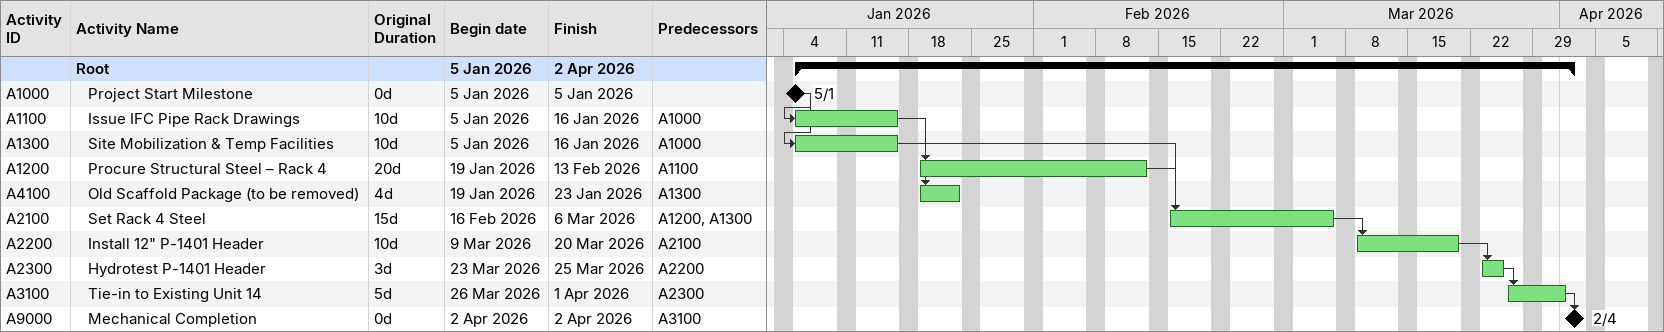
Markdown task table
| ID | Level | Task | Original duration | Start | Finish | Predecessors |
|---|---|---|---|---|---|---|
|  | 1 | **Root** |  | 2026-01-05 | 2026-04-02 |  |
| A1000 | 2 | Project Start Milestone | 0d | 2026-01-05 | 2026-01-05 |  |
| A1100 | 2 | Issue IFC Pipe Rack Drawings | 10d | 2026-01-05 | 2026-01-16 | A1000 |
| A1300 | 2 | Site Mobilization & Temp Facilities | 10d | 2026-01-05 | 2026-01-16 | A1000 |
| A1200 | 2 | Procure Structural Steel – Rack 4 | 20d | 2026-01-19 | 2026-02-13 | A1100 |
| A4100 | 2 | Old Scaffold Package (to be removed) | 4d | 2026-01-19 | 2026-01-23 | A1300 |
| A2100 | 2 | Set Rack 4 Steel | 15d | 2026-02-16 | 2026-03-06 | A1200, A1300 |
| A2200 | 2 | Install 12" P-1401 Header | 10d | 2026-03-09 | 2026-03-20 | A2100 |
| A2300 | 2 | Hydrotest P-1401 Header | 3d | 2026-03-23 | 2026-03-25 | A2200 |
| A3100 | 2 | Tie-in to Existing Unit 14 | 5d | 2026-03-26 | 2026-04-01 | A2300 |
| A9000 | 2 | Mechanical Completion | 0d | 2026-04-02 | 2026-04-02 | A3100 |
